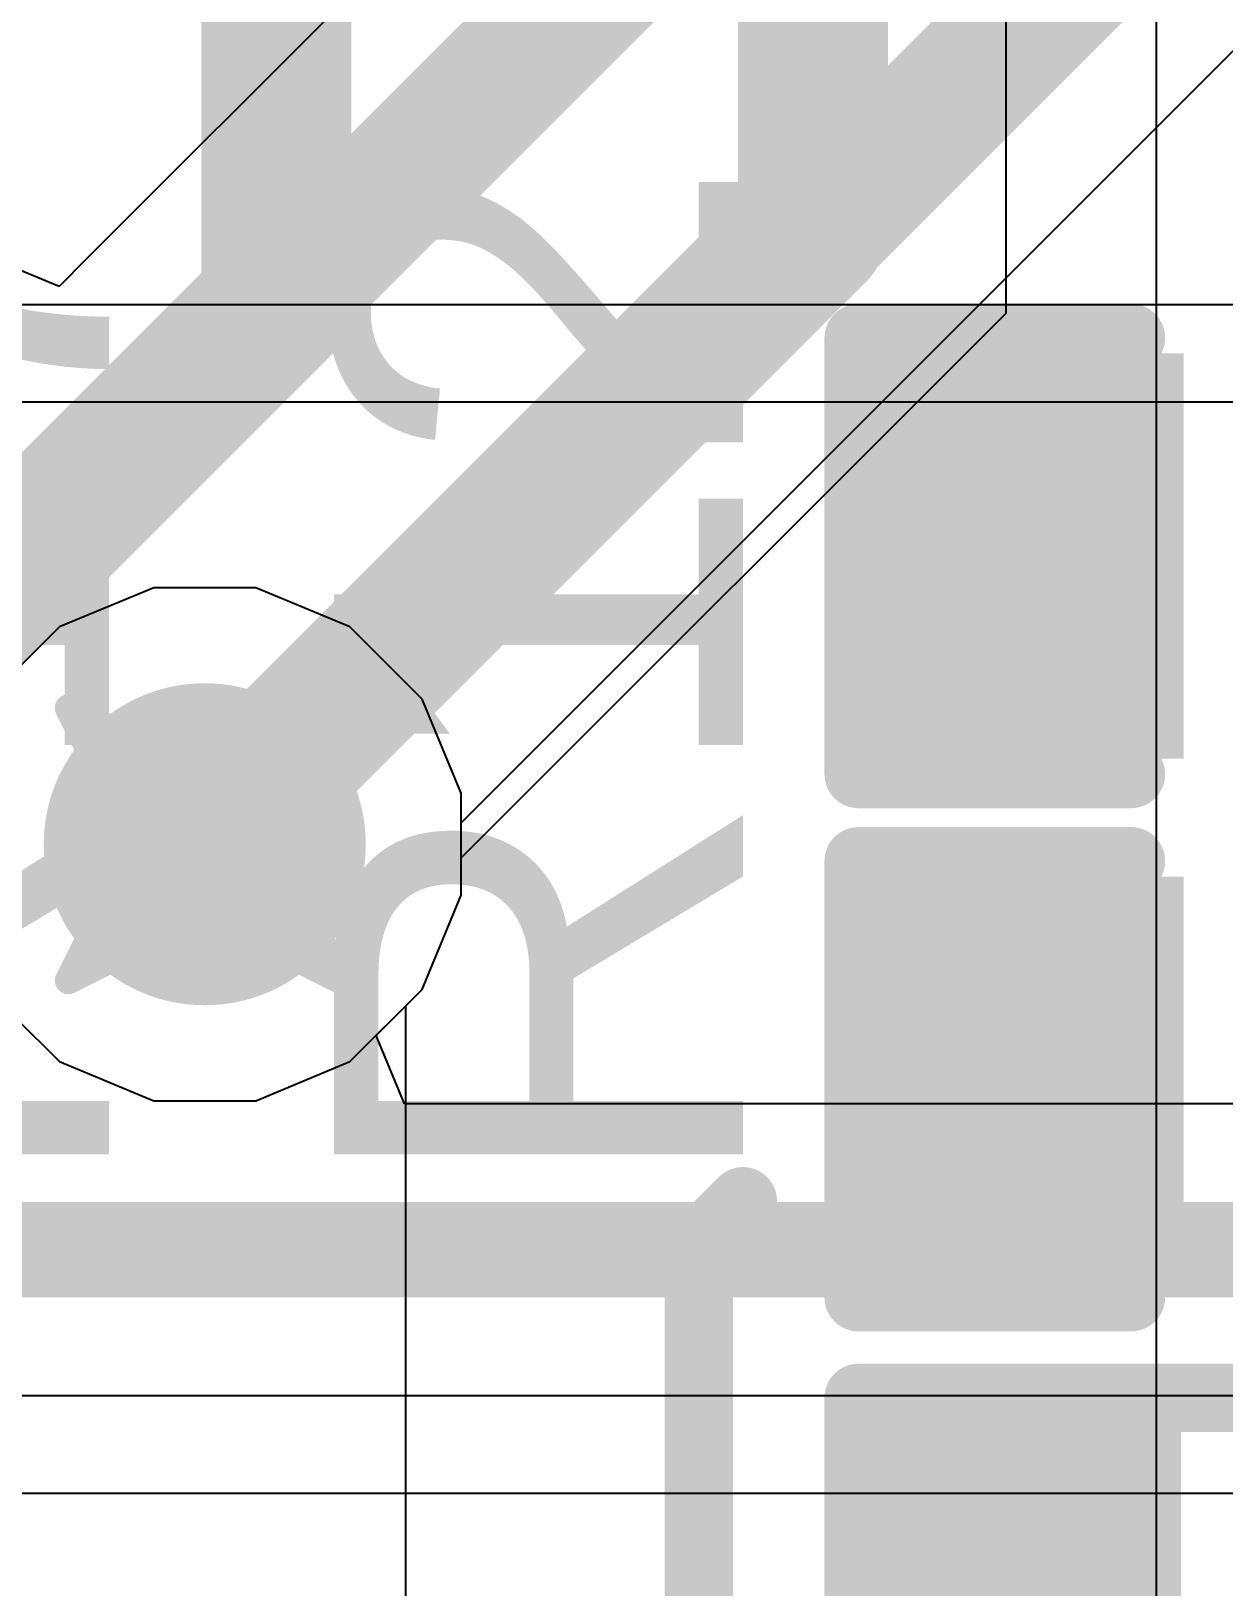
# Model space of a CAD drawing. Header units: inches. Extents: x -3 to 289, y -11 to 89.
# Drawn here: x 73.271 to 75.493, y 9.732 to 12.631 of the extents above; entities that cross this region are included whole.
import ezdxf

# ---------------------------------------------------------------- set-up
doc = ezdxf.new("R2010")
doc.units = ezdxf.units.IN
for name, color, linetype in [('Bottom Layer', 5, 'Continuous'), ('Drill Drawing', 1, 'Continuous'), ('Layer 1', 16, 'Continuous'), ('Layer 2', 76, 'Continuous'), ('Top Layer', 1, 'Continuous'), ('Top Overlay', 2, 'Continuous'), ('Top Paste', 8, 'Continuous'), ('Top Solder', 216, 'Continuous'), ('Via Holes', 16, 'Continuous')]:
    doc.layers.add(name, color=color, linetype=linetype)
doc.styles.add('Arial', font='', dxfattribs={"height": 0.2})
doc.styles.get('Arial').set_extended_font_data('Arial')

# ---------------------------------------------------------------- blocks, each defined once
blk = doc.blocks.new('R___0402_59')
at = {"layer": 'Top Layer'}
for points in [[(-0.6985, -0.3175), (-0.6985, 0.3175), (-0.2413, 0.3175), (-0.2413, -0.3175)], [(0.2413, -0.3175), (0.2413, 0.3175), (0.6985, 0.3175), (0.6985, -0.3175)]]:
    blk.add_hatch(color=1, dxfattribs=at).paths.add_polyline_path(points)
at = {"layer": 'Top Paste'}
for points in [[(-0.6985, -0.3175), (-0.6985, 0.3175), (-0.2413, 0.3175), (-0.2413, -0.3175)], [(0.2413, -0.3175), (0.2413, 0.3175), (0.6985, 0.3175), (0.6985, -0.3175)]]:
    blk.add_hatch(color=8, dxfattribs=at).paths.add_polyline_path(points)
at = {"layer": 'Top Solder'}
for points in [[(-0.7535, -0.3725), (-0.7535, 0.3725), (-0.1863, 0.3725), (-0.1863, -0.3725)], [(0.1863, -0.3725), (0.1863, 0.3725), (0.7535, 0.3725), (0.7535, -0.3725)]]:
    blk.add_hatch(color=216, dxfattribs=at).paths.add_polyline_path(points)
at = {"layer": 'Top Overlay'}
for points in [[(-0.7874, -0.4064, 0.127, 0.127, 0), (-0.7874, 0.4064, 0.127, 0.127, 0)], [(-0.7874, 0.4064, 0.127, 0.127, 0), (0.7874, 0.4064, 0.127, 0.127, 0)], [(0.7874, -0.4064, 0.127, 0.127, 0), (0.7874, 0.4064, 0.127, 0.127, 0)], [(-0.7874, -0.4064, 0.127, 0.127, 0), (0.7874, -0.4064, 0.127, 0.127, 0)], [(-0.8128, -0.4318, 0.00323, 0.00323, 0), (0.8128, -0.4318, 0.00323, 0.00323, 0)]]:
    blk.add_lwpolyline(points, format="xyseb", dxfattribs=at)
for points in [[(-0.8191, 0.4064, 0.0635, 0.0635, 1), (-0.7556, 0.4064, 0.0635, 0.0635, 1)], [(-0.8191, 0.4064, 0.0635, 0.0635, 1), (-0.7556, 0.4064, 0.0635, 0.0635, 1)], [(0.7556, 0.4064, 0.0635, 0.0635, 1), (0.8191, 0.4064, 0.0635, 0.0635, 1)], [(0.7556, 0.4064, 0.0635, 0.0635, 1), (0.8191, 0.4064, 0.0635, 0.0635, 1)], [(-0.8191, -0.4064, 0.0635, 0.0635, 1), (-0.7556, -0.4064, 0.0635, 0.0635, 1)], [(-0.8191, -0.4064, 0.0635, 0.0635, 1), (-0.7556, -0.4064, 0.0635, 0.0635, 1)], [(0.7556, -0.4064, 0.0635, 0.0635, 1), (0.8191, -0.4064, 0.0635, 0.0635, 1)], [(0.7556, -0.4064, 0.0635, 0.0635, 1), (0.8191, -0.4064, 0.0635, 0.0635, 1)], [(-0.8136, -0.4318, 0.00161, 0.00161, 1), (-0.812, -0.4318, 0.00161, 0.00161, 1)], [(0.812, -0.4318, 0.00161, 0.00161, 1), (0.8136, -0.4318, 0.00161, 0.00161, 1)]]:
    blk.add_lwpolyline(points, format="xyseb", close=True, dxfattribs=at)
blk = doc.blocks.new('C___0402_146')
at = {"layer": 'Top Layer'}
for points in [[(-0.6985, -0.3175), (-0.6985, 0.3175), (-0.2413, 0.3175), (-0.2413, -0.3175)], [(0.2413, -0.3175), (0.2413, 0.3175), (0.6985, 0.3175), (0.6985, -0.3175)]]:
    blk.add_hatch(color=1, dxfattribs=at).paths.add_polyline_path(points)
at = {"layer": 'Top Paste'}
for points in [[(-0.6985, -0.3175), (-0.6985, 0.3175), (-0.2413, 0.3175), (-0.2413, -0.3175)], [(0.2413, -0.3175), (0.2413, 0.3175), (0.6985, 0.3175), (0.6985, -0.3175)]]:
    blk.add_hatch(color=8, dxfattribs=at).paths.add_polyline_path(points)
at = {"layer": 'Top Solder'}
for points in [[(-0.7585, -0.3775), (-0.7585, 0.3775), (-0.1813, 0.3775), (-0.1813, -0.3775)], [(0.1813, -0.3775), (0.1813, 0.3775), (0.7585, 0.3775), (0.7585, -0.3775)]]:
    blk.add_hatch(color=216, dxfattribs=at).paths.add_polyline_path(points)
at = {"layer": 'Top Overlay'}
for points in [[(-0.7874, -0.4064, 0.127, 0.127, 0), (-0.7874, 0.4064, 0.127, 0.127, 0)], [(-0.7874, 0.4064, 0.127, 0.127, 0), (-0.2794, 0.4064, 0.127, 0.127, 0)], [(0.2794, 0.4064, 0.127, 0.127, 0), (0.7874, 0.4064, 0.127, 0.127, 0)], [(0.7874, -0.4064, 0.127, 0.127, 0), (0.7874, 0.4064, 0.127, 0.127, 0)], [(-0.7874, -0.4064, 0.127, 0.127, 0), (-0.2794, -0.4064, 0.127, 0.127, 0)], [(0.2794, -0.4064, 0.127, 0.127, 0), (0.7874, -0.4064, 0.127, 0.127, 0)]]:
    blk.add_lwpolyline(points, format="xyseb", dxfattribs=at)
for points in [[(-0.8191, 0.4064, 0.0635, 0.0635, 1), (-0.7556, 0.4064, 0.0635, 0.0635, 1)], [(-0.8191, 0.4064, 0.0635, 0.0635, 1), (-0.7556, 0.4064, 0.0635, 0.0635, 1)], [(-0.3111, 0.4064, 0.0635, 0.0635, 1), (-0.2477, 0.4064, 0.0635, 0.0635, 1)], [(0.2477, 0.4064, 0.0635, 0.0635, 1), (0.3111, 0.4064, 0.0635, 0.0635, 1)], [(0.7556, 0.4064, 0.0635, 0.0635, 1), (0.8191, 0.4064, 0.0635, 0.0635, 1)], [(0.7556, 0.4064, 0.0635, 0.0635, 1), (0.8191, 0.4064, 0.0635, 0.0635, 1)], [(-0.8191, -0.4064, 0.0635, 0.0635, 1), (-0.7556, -0.4064, 0.0635, 0.0635, 1)], [(-0.8191, -0.4064, 0.0635, 0.0635, 1), (-0.7556, -0.4064, 0.0635, 0.0635, 1)], [(-0.3111, -0.4064, 0.0635, 0.0635, 1), (-0.2477, -0.4064, 0.0635, 0.0635, 1)], [(0.2477, -0.4064, 0.0635, 0.0635, 1), (0.3111, -0.4064, 0.0635, 0.0635, 1)], [(0.7556, -0.4064, 0.0635, 0.0635, 1), (0.8191, -0.4064, 0.0635, 0.0635, 1)], [(0.7556, -0.4064, 0.0635, 0.0635, 1), (0.8191, -0.4064, 0.0635, 0.0635, 1)]]:
    blk.add_lwpolyline(points, format="xyseb", close=True, dxfattribs=at)
blk = doc.blocks.new('C___0402_147')
at = {"layer": 'Top Layer'}
for points in [[(-0.6985, -0.3175), (-0.6985, 0.3175), (-0.2413, 0.3175), (-0.2413, -0.3175)], [(0.2413, -0.3175), (0.2413, 0.3175), (0.6985, 0.3175), (0.6985, -0.3175)]]:
    blk.add_hatch(color=1, dxfattribs=at).paths.add_polyline_path(points)
at = {"layer": 'Top Paste'}
for points in [[(-0.6985, -0.3175), (-0.6985, 0.3175), (-0.2413, 0.3175), (-0.2413, -0.3175)], [(0.2413, -0.3175), (0.2413, 0.3175), (0.6985, 0.3175), (0.6985, -0.3175)]]:
    blk.add_hatch(color=8, dxfattribs=at).paths.add_polyline_path(points)
at = {"layer": 'Top Solder'}
for points in [[(-0.7585, -0.3775), (-0.7585, 0.3775), (-0.1813, 0.3775), (-0.1813, -0.3775)], [(0.1813, -0.3775), (0.1813, 0.3775), (0.7585, 0.3775), (0.7585, -0.3775)]]:
    blk.add_hatch(color=216, dxfattribs=at).paths.add_polyline_path(points)
at = {"layer": 'Top Overlay'}
for points in [[(-0.7874, -0.4064, 0.127, 0.127, 0), (-0.7874, 0.4064, 0.127, 0.127, 0)], [(-0.7874, 0.4064, 0.127, 0.127, 0), (-0.2794, 0.4064, 0.127, 0.127, 0)], [(0.2794, 0.4064, 0.127, 0.127, 0), (0.7874, 0.4064, 0.127, 0.127, 0)], [(0.7874, -0.4064, 0.127, 0.127, 0), (0.7874, 0.4064, 0.127, 0.127, 0)], [(-0.7874, -0.4064, 0.127, 0.127, 0), (-0.2794, -0.4064, 0.127, 0.127, 0)], [(0.2794, -0.4064, 0.127, 0.127, 0), (0.7874, -0.4064, 0.127, 0.127, 0)]]:
    blk.add_lwpolyline(points, format="xyseb", dxfattribs=at)
for points in [[(-0.8191, 0.4064, 0.0635, 0.0635, 1), (-0.7556, 0.4064, 0.0635, 0.0635, 1)], [(-0.8191, 0.4064, 0.0635, 0.0635, 1), (-0.7556, 0.4064, 0.0635, 0.0635, 1)], [(-0.3111, 0.4064, 0.0635, 0.0635, 1), (-0.2477, 0.4064, 0.0635, 0.0635, 1)], [(0.2477, 0.4064, 0.0635, 0.0635, 1), (0.3111, 0.4064, 0.0635, 0.0635, 1)], [(0.7556, 0.4064, 0.0635, 0.0635, 1), (0.8191, 0.4064, 0.0635, 0.0635, 1)], [(0.7556, 0.4064, 0.0635, 0.0635, 1), (0.8191, 0.4064, 0.0635, 0.0635, 1)], [(-0.8191, -0.4064, 0.0635, 0.0635, 1), (-0.7556, -0.4064, 0.0635, 0.0635, 1)], [(-0.8191, -0.4064, 0.0635, 0.0635, 1), (-0.7556, -0.4064, 0.0635, 0.0635, 1)], [(-0.3111, -0.4064, 0.0635, 0.0635, 1), (-0.2477, -0.4064, 0.0635, 0.0635, 1)], [(0.2477, -0.4064, 0.0635, 0.0635, 1), (0.3111, -0.4064, 0.0635, 0.0635, 1)], [(0.7556, -0.4064, 0.0635, 0.0635, 1), (0.8191, -0.4064, 0.0635, 0.0635, 1)], [(0.7556, -0.4064, 0.0635, 0.0635, 1), (0.8191, -0.4064, 0.0635, 0.0635, 1)]]:
    blk.add_lwpolyline(points, format="xyseb", close=True, dxfattribs=at)

msp = doc.modelspace()

# ---------------------------------------------------------------- hatches: boundary and pattern name
at = {"layer": 'Bottom Layer'}
h = msp.add_hatch(color=5, dxfattribs=at)
edge = h.paths.add_edge_path()
edge.add_arc((73.5942, 11.1159), 0.3, 0, 360)
at = {"layer": 'Layer 1'}
h = msp.add_hatch(color=16, dxfattribs=at)
edge = h.paths.add_edge_path()
edge.add_arc((73.5942, 11.1159), 0.3, 0, 360)
at = {"layer": 'Layer 2'}
h = msp.add_hatch(color=76, dxfattribs=at)
edge = h.paths.add_edge_path()
edge.add_arc((73.5942, 11.1159), 0.3, 0, 360)
at = {"layer": 'Top Layer'}
h = msp.add_hatch(color=1, dxfattribs=at)
edge = h.paths.add_edge_path()
edge.add_arc((73.5942, 11.1159), 0.3, 0, 360)
at = {"layer": 'Via Holes'}
h = msp.add_hatch(color=7, dxfattribs=at)
edge = h.paths.add_edge_path()
edge.add_arc((73.5942, 11.1159), 0.15, 0, 360)

# ---------------------------------------------------------------- linework, layer by layer
at = {"layer": 'Bottom Layer'}
for p, q in [((73.4991, 11.5937), (73.3235, 11.5209)), ((73.6892, 11.5937), (73.4991, 11.5937)), ((73.8648, 11.5209), (73.6892, 11.5937)), ((73.3235, 11.5209), (73.2471, 11.4446)), ((73.9992, 11.3865), (73.8648, 11.5209)), ((74.072, 11.2109), (73.9992, 11.3865)), ((74.072, 11.0208), (74.072, 11.2109)), ((73.9992, 10.8452), (74.072, 11.0208)), ((73.9135, 10.7594), (73.9992, 10.8452)), ((73.9661, 10.6324), (73.9135, 10.7594)), ((76.8622, 10.6324), (73.9661, 10.6324)), ((72.793, 10.0886), (80.3017, 10.0886))]:
    msp.add_line(p, q, dxfattribs=at)
msp.add_lwpolyline([(72.3892, 10.3605, 0.1778, 0.1778, 0), (80.3017, 10.3605, 0.1778, 0.1778, 0)], format="xyseb", dxfattribs=at)
at = {"layer": 'Drill Drawing'}
for points in [[(73.3402, 11.3699, 0.0508, 0.0508, 0), (73.5942, 11.2429, 0.0508, 0.0508, 0)], [(73.3402, 11.3699, 0.0508, 0.0508, 0), (73.4672, 11.1159, 0.0508, 0.0508, 0)], [(73.5942, 11.2429, 0.0508, 0.0508, 0), (73.8482, 11.3699, 0.0508, 0.0508, 0)], [(73.7212, 11.1159, 0.0508, 0.0508, 0), (73.8482, 11.3699, 0.0508, 0.0508, 0)], [(73.3402, 10.8619, 0.0508, 0.0508, 0), (73.4672, 11.1159, 0.0508, 0.0508, 0)], [(73.7212, 11.1159, 0.0508, 0.0508, 0), (73.8482, 10.8619, 0.0508, 0.0508, 0)], [(73.3402, 10.8619, 0.0508, 0.0508, 0), (73.5942, 10.9889, 0.0508, 0.0508, 0)], [(73.5942, 10.9889, 0.0508, 0.0508, 0), (73.8482, 10.8619, 0.0508, 0.0508, 0)]]:
    msp.add_lwpolyline(points, format="xyseb", dxfattribs=at)
for points in [[(73.3275, 11.3699, 0.0254, 0.0254, 1), (73.3529, 11.3699, 0.0254, 0.0254, 1)], [(73.3275, 11.3699, 0.0254, 0.0254, 1), (73.3529, 11.3699, 0.0254, 0.0254, 1)], [(73.8355, 11.3699, 0.0254, 0.0254, 1), (73.8609, 11.3699, 0.0254, 0.0254, 1)], [(73.8355, 11.3699, 0.0254, 0.0254, 1), (73.8609, 11.3699, 0.0254, 0.0254, 1)], [(73.5815, 11.2429, 0.0254, 0.0254, 1), (73.6069, 11.2429, 0.0254, 0.0254, 1)], [(73.5815, 11.2429, 0.0254, 0.0254, 1), (73.6069, 11.2429, 0.0254, 0.0254, 1)], [(73.4545, 11.1159, 0.0254, 0.0254, 1), (73.4799, 11.1159, 0.0254, 0.0254, 1)], [(73.4545, 11.1159, 0.0254, 0.0254, 1), (73.4799, 11.1159, 0.0254, 0.0254, 1)], [(73.7085, 11.1159, 0.0254, 0.0254, 1), (73.7339, 11.1159, 0.0254, 0.0254, 1)], [(73.7085, 11.1159, 0.0254, 0.0254, 1), (73.7339, 11.1159, 0.0254, 0.0254, 1)], [(73.5815, 10.9889, 0.0254, 0.0254, 1), (73.6069, 10.9889, 0.0254, 0.0254, 1)], [(73.5815, 10.9889, 0.0254, 0.0254, 1), (73.6069, 10.9889, 0.0254, 0.0254, 1)], [(73.3275, 10.8619, 0.0254, 0.0254, 1), (73.3529, 10.8619, 0.0254, 0.0254, 1)], [(73.3275, 10.8619, 0.0254, 0.0254, 1), (73.3529, 10.8619, 0.0254, 0.0254, 1)], [(73.8355, 10.8619, 0.0254, 0.0254, 1), (73.8609, 10.8619, 0.0254, 0.0254, 1)], [(73.8355, 10.8619, 0.0254, 0.0254, 1), (73.8609, 10.8619, 0.0254, 0.0254, 1)]]:
    msp.add_lwpolyline(points, format="xyseb", close=True, dxfattribs=at)
at = {"layer": 'Layer 1'}
for p, q in [((74.9317, 13.7644), (73.3753, 12.208)), ((74.072, 11.156), (75.748, 12.8321)), ((73.3753, 12.208), (73.3227, 12.1553)), ((73.3753, 12.208), (73.3753, 12.208)), ((73.3227, 12.1553), (73.2053, 12.2039)), ((74.072, 11.0208), (74.072, 11.156)), ((73.9992, 10.8452), (74.072, 11.0208)), ((73.8648, 10.7108), (73.9992, 10.8452)), ((73.2405, 10.7938), (73.3235, 10.7108)), ((73.3235, 10.7108), (73.4991, 10.6381)), ((73.6892, 10.6381), (73.8648, 10.7108)), ((73.4991, 10.6381), (73.6892, 10.6381)), ((80.8514, 9.9063), (72.7903, 9.9063))]:
    msp.add_line(p, q, dxfattribs=at)
for points in [[(73.5942, 11.9891, 0.2515, 0.2515, 0), (75.1506, 13.5455, 0.2515, 0.2515, 0)], [(73.5942, 11.1159, 0.2515, 0.2515, 0), (75.6199, 13.1416, 0.2515, 0.2515, 0)], [(72.7275, 11.1225, 0.2515, 0.2515, 0), (73.5942, 11.9891, 0.2515, 0.2515, 0)]]:
    msp.add_lwpolyline(points, format="xyseb", dxfattribs=at)
for points in [[(73.5313, 11.9891, 0.1257, 0.1257, 1), (73.657, 11.9891, 0.1257, 0.1257, 1)], [(73.5313, 11.9891, 0.1257, 0.1257, 1), (73.657, 11.9891, 0.1257, 0.1257, 1)], [(73.5313, 11.1159, 0.1257, 0.1257, 1), (73.657, 11.1159, 0.1257, 0.1257, 1)]]:
    msp.add_lwpolyline(points, format="xyseb", close=True, dxfattribs=at)
at = {"layer": 'Layer 2'}
for p, q in [((76.7262, 12.1213), (73.2053, 12.1213)), ((73.1682, 11.94), (76.7262, 11.94)), ((73.4991, 11.5937), (73.3235, 11.5209)), ((73.6892, 11.5937), (73.4991, 11.5937)), ((73.8648, 11.5209), (73.6892, 11.5937)), ((73.3235, 11.5209), (73.2471, 11.4446)), ((73.9992, 11.3865), (73.8648, 11.5209)), ((74.072, 11.2109), (73.9992, 11.3865)), ((74.072, 11.0208), (74.072, 11.2109)), ((73.9992, 10.8452), (74.072, 11.0208)), ((73.8648, 10.7108), (73.9992, 10.8452)), ((73.2405, 10.7938), (73.3235, 10.7108)), ((73.3235, 10.7108), (73.4991, 10.6381)), ((73.6892, 10.6381), (73.8648, 10.7108)), ((73.4991, 10.6381), (73.6892, 10.6381))]:
    msp.add_line(p, q, dxfattribs=at)
at = {"layer": 'Top Layer'}
for p, q in [((75.0874, 12.1057), (75.0874, 14.4878)), ((75.3674, 14.4878), (75.3674, 8.593)), ((74.072, 11.0903), (75.0874, 12.1057)), ((74.072, 11.0208), (74.072, 11.0903)), ((73.9992, 10.8452), (74.072, 11.0208)), ((73.9688, 10.8148), (73.9992, 10.8452)), ((73.9688, 8.593), (73.9688, 10.8148))]:
    msp.add_line(p, q, dxfattribs=at)
for points in [[(73.7275, 12.1225, 0.2794, 0.2794, 0), (73.7275, 13.6378, 0.2794, 0.2794, 0)], [(74.7275, 12.2625, 0.2794, 0.2794, 0), (74.7275, 13.6378, 0.2794, 0.2794, 0)], [(73.5875, 11.1225, 0.2794, 0.2794, 0), (74.7275, 12.2625, 0.2794, 0.2794, 0)], [(72.7275, 11.1225, 0.2794, 0.2794, 0), (73.7275, 12.1225, 0.2794, 0.2794, 0)], [(73.5875, 11.1225, 0.2794, 0.2794, 0), (73.5942, 11.1159, 0.2794, 0.2794, 0)], [(73.5942, 11.1159, 0.2794, 0.2794, 0), (73.5942, 11.1159, 0.2794, 0.2794, 0)]]:
    msp.add_lwpolyline(points, format="xyseb", dxfattribs=at)
for points in [[(74.6577, 12.2625, 0.1397, 0.1397, 1), (74.7974, 12.2625, 0.1397, 0.1397, 1)], [(74.6577, 12.2625, 0.1397, 0.1397, 1), (74.7974, 12.2625, 0.1397, 0.1397, 1)], [(73.6577, 12.1225, 0.1397, 0.1397, 1), (73.7974, 12.1225, 0.1397, 0.1397, 1)], [(73.6577, 12.1225, 0.1397, 0.1397, 1), (73.7974, 12.1225, 0.1397, 0.1397, 1)], [(73.5177, 11.1225, 0.1397, 0.1397, 1), (73.6574, 11.1225, 0.1397, 0.1397, 1)], [(73.5177, 11.1225, 0.1397, 0.1397, 1), (73.6574, 11.1225, 0.1397, 0.1397, 1)], [(73.5243, 11.1159, 0.1397, 0.1397, 1), (73.664, 11.1159, 0.1397, 0.1397, 1)], [(73.5243, 11.1159, 0.1397, 0.1397, 1), (73.664, 11.1159, 0.1397, 0.1397, 1)], [(73.5243, 11.1159, 0.1397, 0.1397, 1), (73.664, 11.1159, 0.1397, 0.1397, 1)]]:
    msp.add_lwpolyline(points, format="xyseb", close=True, dxfattribs=at)
at = {"layer": 'Top Overlay'}
for points in [[(74.5149, 10.3687, 0.127, 0.127, 0), (74.5971, 10.4509, 0.127, 0.127, 0)], [(74.5149, 9.3853, 0.127, 0.127, 0), (74.5149, 10.3687, 0.127, 0.127, 0)]]:
    msp.add_lwpolyline(points, format="xyseb", dxfattribs=at)
for points in [[(74.5654, 10.4509, 0.0635, 0.0635, 1), (74.6289, 10.4509, 0.0635, 0.0635, 1)], [(74.4832, 10.3687, 0.0635, 0.0635, 1), (74.5467, 10.3687, 0.0635, 0.0635, 1)], [(74.4832, 10.3687, 0.0635, 0.0635, 1), (74.5467, 10.3687, 0.0635, 0.0635, 1)]]:
    msp.add_lwpolyline(points, format="xyseb", close=True, dxfattribs=at)

# ---------------------------------------------------------------- block references
for name, p in [('C___0402_146', (75.5998, 11.6529)), ('C___0402_147', (75.5998, 10.678)), ('R___0402_59', (75.5998, 9.678))]:
    msp.add_blockref(name, p)

# ---------------------------------------------------------------- texts
at = {"layer": 'Top Overlay', "style": 'Arial'}
for s, p in [('R17', (73.416, 10.4509)), ('R12', (74.5971, 10.4509))]:
    msp.add_text(s, height=0.762, rotation=90, dxfattribs=at).set_placement(p)

doc.saveas('drawing.dxf')
